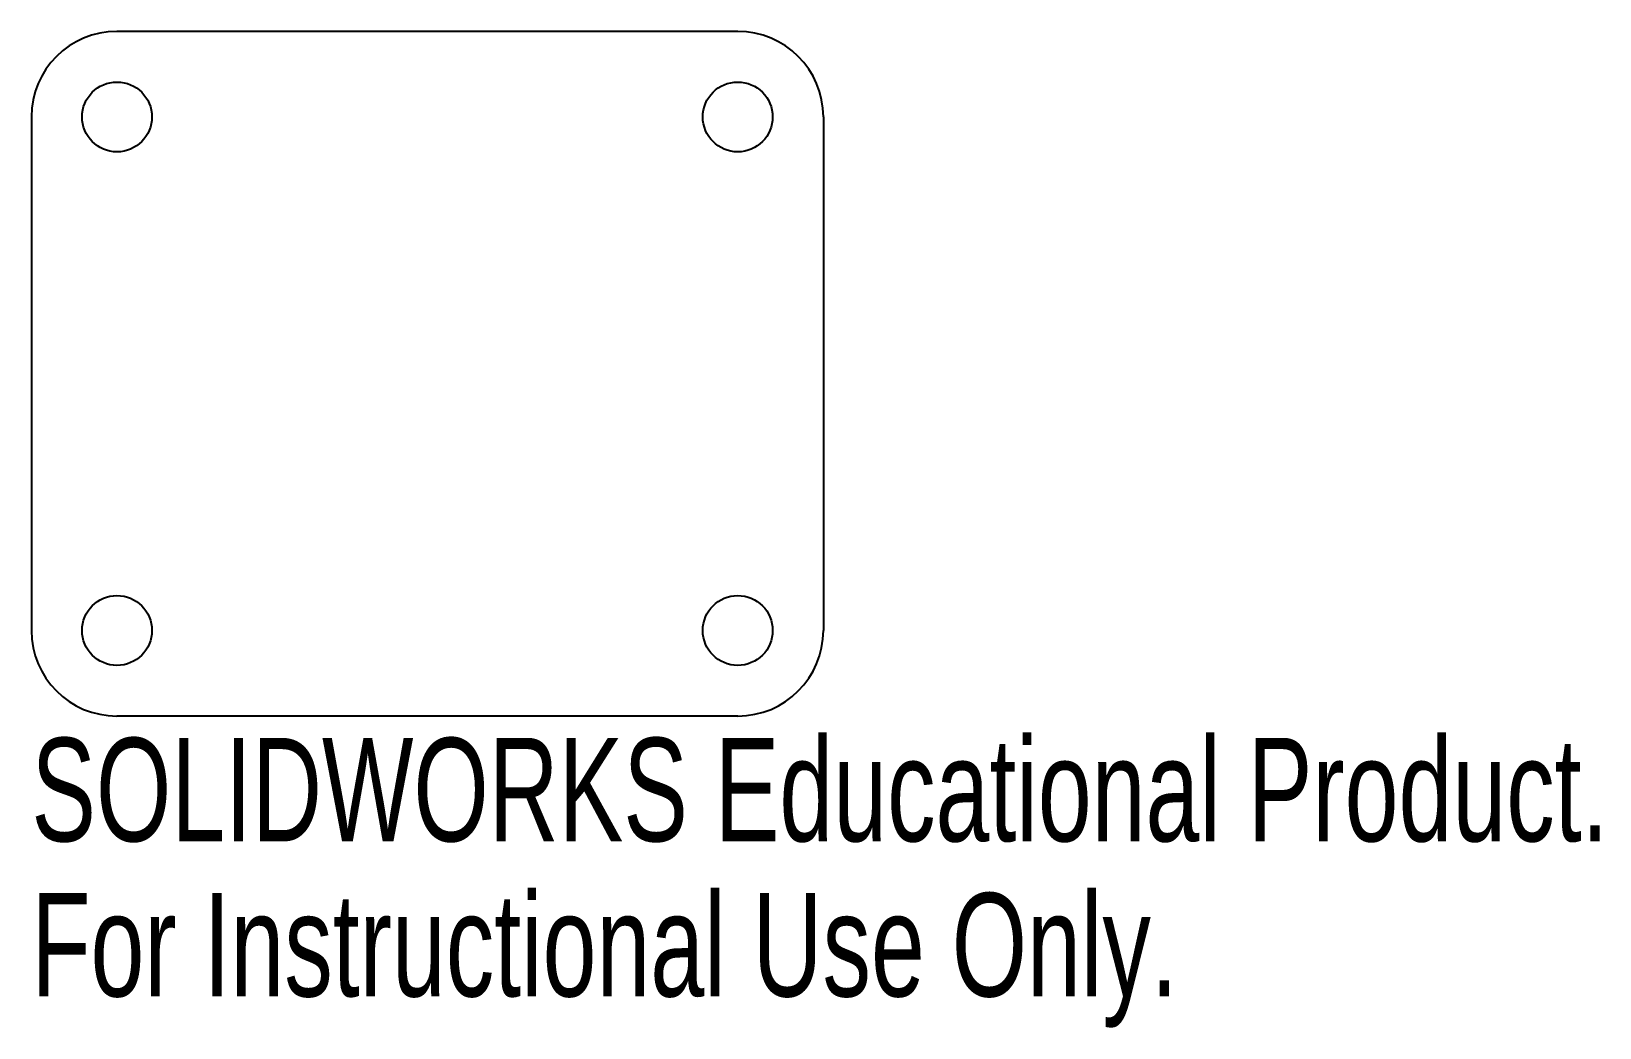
# Model space of a CAD drawing. Header units: millimetres. Extents: x -18.5 to 54.8, y -30.6 to 16.
import ezdxf

# ---------------------------------------------------------------- set-up
doc = ezdxf.new("R2010")
doc.units = ezdxf.units.MM
doc.styles.add('SLDTEXTSTYLE0', font='TXT', dxfattribs={"width": 0.7})

msp = doc.modelspace()

# ---------------------------------------------------------------- linework, layer by layer
at = {"color": 7, "linetype": 'Continuous', "lineweight": 25}
for p, q in [((14.5, 16), (-14.5, 16)), ((-18.5, 12), (-18.5, -12)), ((18.5, 12), (18.5, -12)), ((14.5, -16), (-14.5, -16))]:
    msp.add_line(p, q, dxfattribs=at)
for centre in [(-14.5, 12), (14.5, 12), (-14.5, -12), (14.5, -12)]:
    msp.add_circle(centre, 1.632, dxfattribs=at)
for centre, start, end in [((-14.5, 12), 90, 180), ((14.5, 12), 0, 90), ((-14.5, -12), 180, 270), ((14.5, -12), 270, 0)]:
    msp.add_arc(centre, 4, start, end, dxfattribs=at)

# ---------------------------------------------------------------- texts
at = {"color": 7, "linetype": 'Continuous', "char_height": 4.83362, "attachment_point": 1, "style": 'SLDTEXTSTYLE0'}
for s, insert in [('SOLIDWORKS Educational Product.', (-18.5, -17.02)), ('For Instructional Use Only.', (-18.5, -24.27))]:
    msp.add_mtext(s, dxfattribs=dict(at, insert=insert))

doc.saveas('drawing.dxf')
